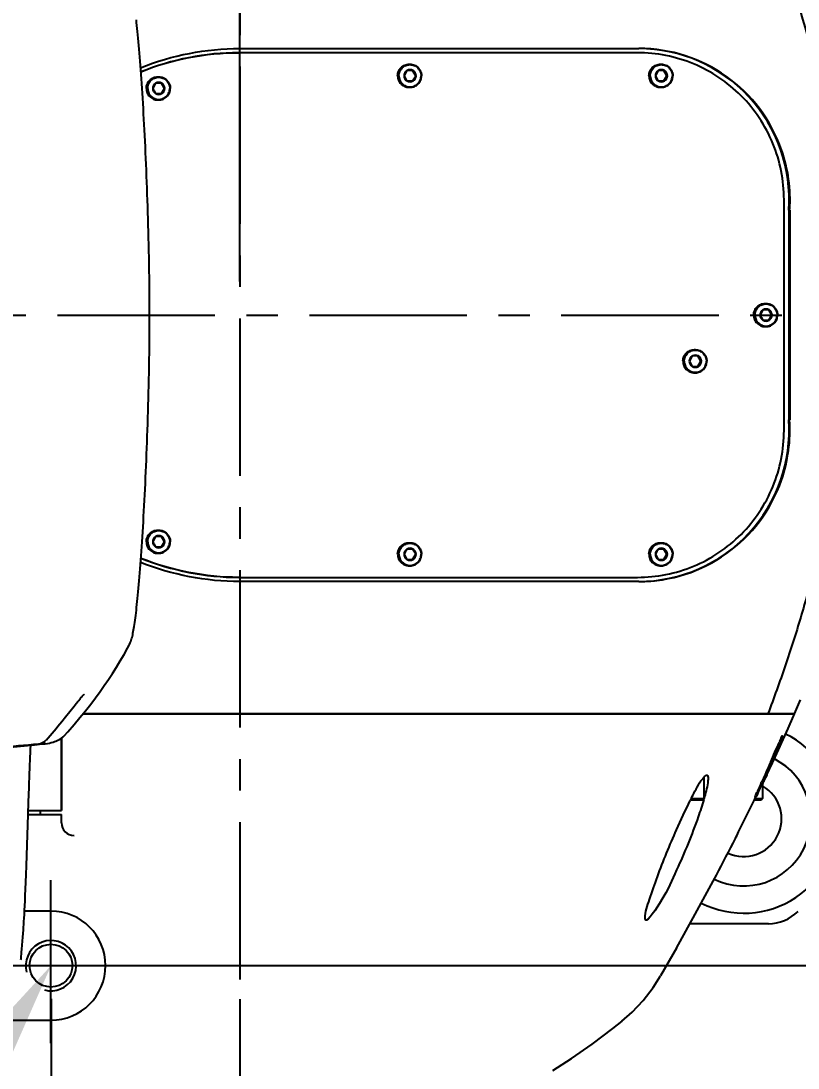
# Model space of a CAD drawing. Header units: millimetres. Extents: x 5828 to 6704, y 123 to 421.
# Drawn here: x 6418.96 to 6428.22, y 170.58 to 183.05 of the extents above; entities that cross this region are included whole.
import ezdxf
from ezdxf import colors
from ezdxf.entities.mleader import LeaderData, LeaderLine
from ezdxf.math import Vec2, Vec3

# ---------------------------------------------------------------- set-up
doc = ezdxf.new("R2010")
doc.units = ezdxf.units.MM
doc.linetypes.add('BANKLINE1', pattern=[5.5, 4, -1.5])
doc.linetypes.add('CENTER', pattern=[0.6, 0.375, -0.075, 0.075, -0.075])
for name, color, linetype in [('00_COMPONENTS', 7, 'BANKLINE1'), ('DIM', 7, 'Continuous'), ('外形图', 7, 'Continuous')]:
    doc.layers.add(name, color=color, linetype=linetype)
doc.styles.add('微软雅黑', font='msyh.ttc', dxfattribs={"height": 2.1})
doc.dimstyles.new('尺寸标注_1_20比例', dxfattribs={"dimtxt": 2.1, "dimasz": 1.7, "dimexe": 0.5, "dimexo": 0.4, "dimgap": 0.5, "dimtad": 1, "dimdec": 1, "dimlfac": 20, "dimdsep": 46, "dimtxsty": '微软雅黑', "dimcen": 0.09, "dimadec": 0, "dimazin": 0, "dimtp": 0.01, "dimtm": 0.01, "dimtfac": 1, "dimtdec": 1, "dimtofl": 0, "dimtmove": 0, "dimatfit": 3, "dimfxl": 1, "dimtolj": 1, "dimarcsym": 0})

# ---------------------------------------------------------------- blocks, each defined once
blk = doc.blocks.new('*D1553')
at = {"layer": 'Defpoints', "color": 0}
for p in [(6415.071, 192.407), (6415.071, 181.295), (6421.571, 179.545)]:
    blk.add_point(p, dxfattribs=at)
at = {"layer": 'DIM', "color": 0, "linetype": 'ByBlock', "lineweight": -2, "ltscale": 20}
for p, q in [((6415.071, 181.695), (6415.071, 192.907)), ((6421.571, 179.945), (6421.571, 192.907)), ((6419.871, 192.407), (6416.771, 192.407))]:
    blk.add_line(p, q, dxfattribs=at)
at = {"layer": 'DIM', "color": 0}
for points in [[(6416.771, 192.69), (6416.771, 192.124), (6415.071, 192.407)], [(6419.871, 192.124), (6419.871, 192.69), (6421.571, 192.407)]]:
    blk.add_solid(points, dxfattribs=at)
at = {"layer": 'DIM', "color": 0, "insert": (6418.321, 193.998), "char_height": 2.1, "attachment_point": 5, "style": '微软雅黑'}
blk.add_mtext('\\A1;130', dxfattribs=at)
blk = doc.blocks.new('*D1554')
at = {"layer": 'Defpoints', "color": 0}
for p in [(6419.321, 187.295), (6419.321, 171.795), (6439.078, 171.795)]:
    blk.add_point(p, dxfattribs=at)
at = {"layer": 'DIM', "color": 0, "linetype": 'ByBlock', "lineweight": -2, "ltscale": 20}
for p, q in [((6419.721, 187.295), (6439.578, 187.295)), ((6439.078, 185.595), (6439.078, 173.495)), ((6419.721, 171.795), (6439.578, 171.795))]:
    blk.add_line(p, q, dxfattribs=at)
at = {"layer": 'DIM', "color": 0}
for points in [[(6439.361, 185.595), (6438.794, 185.595), (6439.078, 187.295)], [(6438.794, 173.495), (6439.361, 173.495), (6439.078, 171.795)]]:
    blk.add_solid(points, dxfattribs=at)
at = {"layer": 'DIM', "color": 0, "insert": (6437.487, 179.545), "char_height": 2.1, "attachment_point": 5, "rotation": 90, "style": '微软雅黑'}
blk.add_mtext('\\A1;310', dxfattribs=at)
blk = doc.blocks.new('*D1555')
at = {"layer": 'Defpoints', "color": 0}
for p in [(6419.323, 171.798), (6421.571, 171.795), (6421.571, 163.756)]:
    blk.add_point(p, dxfattribs=at)
at = {"layer": 'DIM', "color": 0, "linetype": 'ByBlock', "lineweight": -2, "ltscale": 20}
for p, q in [((6419.323, 171.398), (6419.323, 163.256)), ((6421.571, 171.395), (6421.571, 163.256)), ((6417.623, 163.756), (6415.923, 163.756)), ((6423.271, 163.756), (6429.005, 163.756))]:
    blk.add_line(p, q, dxfattribs=at)
at = {"layer": 'DIM', "color": 0}
for points in [[(6417.623, 163.473), (6417.623, 164.039), (6419.323, 163.756)], [(6423.271, 164.039), (6423.271, 163.473), (6421.571, 163.756)]]:
    blk.add_solid(points, dxfattribs=at)
at = {"layer": 'DIM', "color": 0, "insert": (6426.988, 165.324), "char_height": 2.1, "attachment_point": 5, "style": '微软雅黑'}
blk.add_mtext('\\A1;45', dxfattribs=at)

msp = doc.modelspace()

# ---------------------------------------------------------------- linework, layer by layer
at = {"layer": '00_COMPONENTS', "ltscale": 20}
for p, q in [((6419.3208, 170.8711), (6419.3208, 172.8116)), ((6418.4001, 171.7951), (6420.4714, 171.7951))]:
    msp.add_line(p, q, dxfattribs=at)
at = {"layer": '外形图', "linetype": 'CENTER', "ltscale": 5}
for p, q in [((6421.5708, 191.5055), (6421.5708, 166.5856)), ((6380.3981, 179.5451), (6435.2152, 179.5451))]:
    msp.add_line(p, q, dxfattribs=at)
at = {"layer": '外形图', "linetype": 'Continuous'}
for p, q in [((6426.3045, 182.6701), (6421.5661, 182.6701)), ((6421.5708, 182.7201), (6426.3206, 182.7201)), ((6423.5861, 182.5326), (6423.5962, 182.5326)), ((6426.5788, 182.5326), (6426.5889, 182.5326)), ((6420.5934, 182.3826), (6420.6036, 182.3826)), ((6423.6324, 182.4572), (6423.5608, 182.4572)), ((6423.6636, 182.3951), (6423.6278, 182.4572)), ((6423.6278, 182.3329), (6423.6636, 182.3951)), ((6423.6682, 182.3951), (6423.6636, 182.3951)), ((6426.6251, 182.4572), (6426.5535, 182.4572)), ((6426.6563, 182.3951), (6426.6205, 182.4572)), ((6426.6205, 182.3329), (6426.6563, 182.3951)), ((6426.6609, 182.3951), (6426.6563, 182.3951)), ((6420.6397, 182.3072), (6420.5681, 182.3072)), ((6420.6709, 182.2451), (6420.6352, 182.3072)), ((6420.6352, 182.1829), (6420.6709, 182.2451)), ((6420.6755, 182.2451), (6420.6709, 182.2451)), ((6423.5608, 182.3329), (6423.6324, 182.3329)), ((6423.5861, 182.2576), (6423.5962, 182.2576)), ((6426.5535, 182.3329), (6426.6251, 182.3329)), ((6426.5788, 182.2576), (6426.5889, 182.2576)), ((6420.5681, 182.1829), (6420.6397, 182.1829)), ((6420.5934, 182.1076), (6420.6036, 182.1076)), ((6428.0502, 178.1701), (6428.0502, 180.9201)), ((6428.1201, 180.9199), (6428.1064, 180.7949)), ((6427.8258, 179.6826), (6427.8359, 179.6826)), ((6427.872, 179.6072), (6427.8005, 179.6072)), ((6427.9033, 179.5451), (6427.8675, 179.6072)), ((6427.8675, 179.4829), (6427.9033, 179.5451)), ((6427.9078, 179.5451), (6427.9033, 179.5451)), ((6427.8005, 179.4829), (6427.872, 179.4829)), ((6427.8258, 179.4076), (6427.8359, 179.4076)), ((6426.9837, 179.1326), (6426.9938, 179.1326)), ((6427.0299, 179.0572), (6426.9583, 179.0572)), ((6427.0612, 178.9951), (6427.0254, 179.0572)), ((6427.0254, 178.9329), (6427.0612, 178.9951)), ((6427.0657, 178.9951), (6427.0612, 178.9951)), ((6426.9583, 178.9329), (6427.0299, 178.9329)), ((6426.9837, 178.8576), (6426.9938, 178.8576)), ((6428.1201, 178.1703), (6428.1108, 178.2952)), ((6420.6397, 176.9072), (6420.5681, 176.9072)), ((6420.5934, 176.9826), (6420.6036, 176.9826)), ((6420.6709, 176.8451), (6420.6352, 176.9072)), ((6420.5681, 176.7829), (6420.6397, 176.7829)), ((6420.6352, 176.7829), (6420.6709, 176.8451)), ((6420.6755, 176.8451), (6420.6709, 176.8451)), ((6423.6324, 176.7572), (6423.5608, 176.7572)), ((6423.5861, 176.8326), (6423.5962, 176.8326)), ((6423.6636, 176.6951), (6423.6278, 176.7572)), ((6426.6251, 176.7572), (6426.5535, 176.7572)), ((6426.5788, 176.8326), (6426.5889, 176.8326)), ((6426.6563, 176.6951), (6426.6205, 176.7572)), ((6420.5934, 176.7076), (6420.6036, 176.7076)), ((6423.5608, 176.6329), (6423.6324, 176.6329)), ((6423.6278, 176.6329), (6423.6636, 176.6951)), ((6423.6682, 176.6951), (6423.6636, 176.6951)), ((6426.5535, 176.6329), (6426.6251, 176.6329)), ((6426.6205, 176.6329), (6426.6563, 176.6951)), ((6426.6609, 176.6951), (6426.6563, 176.6951)), ((6423.5861, 176.5576), (6423.5962, 176.5576)), ((6426.5788, 176.5576), (6426.5889, 176.5576)), ((6421.5661, 176.4201), (6426.3045, 176.4201)), ((6426.3206, 176.3701), (6421.5708, 176.3701)), ((6420.2522, 175.613), (6420.2523, 175.6131)), ((6419.4949, 174.7598), (6419.5948, 174.8847)), ((6419.5948, 174.8847), (6419.6217, 174.9182)), ((6419.6217, 174.9182), (6419.6402, 174.9411)), ((6419.6402, 174.9411), (6419.6518, 174.9553)), ((6419.6518, 174.9553), (6419.6626, 174.9684)), ((6419.4503, 174.7044), (6419.4949, 174.7598)), ((6427.3211, 174.7951), (6419.7027, 174.7951)), ((6419.7027, 174.7951), (6428.1751, 174.7951)), ((6428.1749, 174.7951), (6427.3211, 174.7951)), ((6419.447, 174.4361), (6419.447, 174.5074)), ((6419.447, 174.2555), (6419.4472, 174.5064)), ((6419.4472, 174.4584), (6419.4472, 174.5064)), ((6418.5994, 174.3767), (6419.1236, 174.4268)), ((6419.0781, 174.3689), (6419.0809, 174.4227)), ((6419.1236, 174.4268), (6419.214, 174.4354)), ((6419.214, 174.4354), (6419.2502, 174.4388)), ((6419.25, 174.4388), (6419.2782, 174.4422)), ((6419.2501, 174.4388), (6419.2502, 174.4388)), ((6419.4472, 174.4361), (6419.4472, 174.4584)), ((6419.4469, 174.1841), (6419.447, 174.2555)), ((6427.8464, 174.0682), (6427.9444, 174.2774)), ((6419.4468, 174.1115), (6419.4469, 174.1841)), ((6427.0958, 174.0397), (6427.0958, 173.7851)), ((6427.7958, 173.9705), (6427.7958, 173.7851)), ((6426.9369, 173.7701), (6427.0808, 173.7701)), ((6426.9445, 173.7851), (6427.0958, 173.7851)), ((6427.0958, 173.7851), (6427.0808, 173.7701)), ((6427.6979, 173.7701), (6427.7808, 173.7701)), ((6427.7052, 173.7851), (6427.7958, 173.7851)), ((6427.7958, 173.7851), (6427.7808, 173.7701)), ((6419.0484, 173.5936), (6419.0533, 173.7418)), ((6419.0501, 173.6451), (6419.4457, 173.6451)), ((6419.1958, 173.5951), (6419.1958, 173.6451)), ((6419.0325, 173.1055), (6419.0484, 173.5936)), ((6419.0484, 173.5951), (6419.4457, 173.5951)), ((6419.4458, 173.4951), (6419.4458, 173.5951)), ((6419.0285, 172.9855), (6419.0325, 173.1055)), ((6419.0213, 172.7881), (6419.0248, 172.8808)), ((6419.0248, 172.8808), (6419.0285, 172.9855)), ((6419.0181, 172.7057), (6419.0213, 172.7881)), ((6419.0122, 172.5667), (6419.015, 172.6324)), ((6419.015, 172.6324), (6419.0181, 172.7057)), ((6419.0067, 172.4544), (6419.0094, 172.5076)), ((6419.0094, 172.5076), (6419.0122, 172.5667)), ((6419.0016, 172.3623), (6419.0041, 172.4061)), ((6419.0041, 172.4061), (6419.0067, 172.4544)), ((6419.3208, 172.4451), (6419.0062, 172.4451)), ((6418.9945, 172.2515), (6418.9968, 172.2855)), ((6418.9968, 172.2855), (6418.9992, 172.3223)), ((6418.9992, 172.3223), (6419.0016, 172.3623)), ((6427.8637, 172.2951), (6426.9305, 172.2951)), ((6418.9813, 172.0853), (6418.9856, 172.1354)), ((6418.9856, 172.1354), (6418.9889, 172.176)), ((6418.9889, 172.176), (6418.9922, 172.2199)), ((6418.9922, 172.2199), (6418.9945, 172.2515)), ((6418.973, 171.9922), (6418.9813, 172.0853)), ((6426.7679, 172.0035), (6426.5809, 171.6756)), ((6418.963, 171.8637), (6418.9639, 171.8778)), ((6418.9639, 171.8778), (6418.9649, 171.8931)), ((6418.9649, 171.8931), (6418.966, 171.9087)), ((6418.966, 171.9087), (6418.9679, 171.9326)), ((6418.9679, 171.9326), (6418.9699, 171.9575)), ((6418.9699, 171.9575), (6418.973, 171.9922)), ((6418.6351, 171.1451), (6419.3208, 171.1451)), ((6426.1232, 171.1352), (6426.1202, 171.1328))]:
    msp.add_line(p, q, dxfattribs=at)
for points in [[(6420.4954, 179.58), (6420.4952, 179.6636), (6420.4949, 179.7466), (6420.4943, 179.8288), (6420.4935, 179.9104), (6420.4926, 179.9913), (6420.4915, 180.0716), (6420.4902, 180.1511), (6420.4888, 180.23), (6420.4873, 180.3083), (6420.4856, 180.3859), (6420.4838, 180.4629), (6420.4818, 180.5392), (6420.4797, 180.615), (6420.4776, 180.6901), (6420.4753, 180.7646), (6420.4729, 180.8385), (6420.4704, 180.9119), (6420.4679, 180.9848), (6420.4652, 181.057), (6420.4625, 181.1288), (6420.4597, 181.2001), (6420.4568, 181.2708), (6420.4538, 181.3411), (6420.4508, 181.4107), (6420.4477, 181.4798), (6420.4446, 181.5483), (6420.4413, 181.6162), (6420.4381, 181.6832), (6420.4347, 181.7495), (6420.4313, 181.8149), (6420.4279, 181.8794), (6420.4243, 181.9428), (6420.4207, 182.0052), (6420.4171, 182.0666), (6420.4134, 182.1268), (6420.4097, 182.186), (6420.4059, 182.2441), (6420.4021, 182.3011), (6420.3983, 182.3568), (6420.3945, 182.4114), (6420.3906, 182.4646), (6420.3868, 182.5166), (6420.3829, 182.5673), (6420.379, 182.6165), (6420.3752, 182.6644), (6420.3713, 182.7108), (6420.3675, 182.7558), (6420.3637, 182.7993), (6420.3599, 182.8413), (6420.3561, 182.8818), (6420.3523, 182.9208), (6420.3485, 182.9583), (6420.3448, 182.9943), (6420.341, 183.0288), (6420.3373, 183.0618)], [(6420.2522, 175.6129), (6420.2565, 175.6214), (6420.2644, 175.6392), (6420.2708, 175.6558), (6420.2764, 175.672), (6420.2812, 175.6881), (6420.2855, 175.7038), (6420.2895, 175.7201), (6420.2934, 175.7371), (6420.2972, 175.7548), (6420.3008, 175.7735), (6420.3045, 175.7933), (6420.3081, 175.8142), (6420.3117, 175.8363), (6420.3154, 175.8597), (6420.319, 175.8843), (6420.3226, 175.9103), (6420.3263, 175.9376), (6420.3299, 175.9662), (6420.3336, 175.9963), (6420.3373, 176.0279), (6420.341, 176.0609), (6420.3447, 176.0953), (6420.3484, 176.1313), (6420.3522, 176.1687), (6420.356, 176.2077), (6420.3598, 176.2481), (6420.3636, 176.2901), (6420.3674, 176.3335), (6420.3713, 176.3784), (6420.3751, 176.4248), (6420.379, 176.4726), (6420.3828, 176.5218), (6420.3867, 176.5724), (6420.3905, 176.6243), (6420.3944, 176.6775), (6420.3982, 176.732), (6420.402, 176.7877), (6420.4058, 176.8446), (6420.4096, 176.9026), (6420.4133, 176.9617), (6420.417, 177.022), (6420.4206, 177.0832), (6420.4242, 177.1456), (6420.4278, 177.209), (6420.4312, 177.2733), (6420.4346, 177.3387), (6420.438, 177.4049), (6420.4412, 177.4719), (6420.4445, 177.5397), (6420.4476, 177.6081), (6420.4507, 177.6772), (6420.4537, 177.7468), (6420.4567, 177.8169), (6420.4596, 177.8876), (6420.4624, 177.9588), (6420.4651, 178.0306), (6420.4678, 178.1028), (6420.4703, 178.1755), (6420.4728, 178.2489), (6420.4752, 178.3227), (6420.4775, 178.3972), (6420.4797, 178.4722), (6420.4817, 178.5479), (6420.4837, 178.6242), (6420.4855, 178.7011), (6420.4872, 178.7786), (6420.4888, 178.8568), (6420.4902, 178.9357), (6420.4914, 179.0151), (6420.4925, 179.0953), (6420.4935, 179.1761), (6420.4943, 179.2576), (6420.4948, 179.3398), (6420.4952, 179.4227), (6420.4954, 179.5063), (6420.4954, 179.58)], [(6419.4761, 174.5321), (6419.5209, 174.5816), (6419.5959, 174.667), (6419.6662, 174.7502), (6419.7318, 174.8309), (6419.7933, 174.9092), (6419.8511, 174.9856), (6419.905, 175.0591), (6419.9557, 175.1304), (6420.0051, 175.2024), (6420.0536, 175.2756), (6420.1007, 175.3494), (6420.1464, 175.4242), (6420.1907, 175.5001), (6420.2332, 175.5771), (6420.2523, 175.6131)], [(6419.6626, 174.9684), (6419.6727, 174.9804), (6419.6774, 174.986), (6419.6819, 174.9912), (6419.6862, 174.9962), (6419.6903, 175.0009), (6419.6942, 175.0052), (6419.6978, 175.0093), (6419.7012, 175.013), (6419.7043, 175.0163), (6419.7072, 175.0193), (6419.7098, 175.022), (6419.7121, 175.0242), (6419.7142, 175.0262), (6419.7158, 175.0277)], [(6428.1749, 174.7951), (6428.2461, 174.9629)], [(6427.9444, 174.2774), (6428.0986, 174.6196), (6428.1634, 174.7683)], [(6419.4211, 174.4892), (6419.4422, 174.5023), (6419.4643, 174.5202), (6419.476, 174.5322)], [(6419.2782, 174.4422), (6419.3023, 174.4463), (6419.3247, 174.4515), (6419.3454, 174.4575), (6419.3635, 174.4638), (6419.377, 174.4691)], [(6419.377, 174.4691), (6419.3882, 174.4738), (6419.4023, 174.4799), (6419.4211, 174.4892)], [(6419.0533, 173.742), (6419.0595, 173.9196), (6419.0616, 173.9777), (6419.0637, 174.0339), (6419.0658, 174.0879), (6419.0678, 174.1398), (6419.0699, 174.1897), (6419.072, 174.2375), (6419.074, 174.2833), (6419.0761, 174.3271), (6419.0781, 174.3689)], [(6419.4457, 173.6451), (6419.4458, 173.687), (6419.4466, 174.0003)], [(6419.4466, 174.0003), (6419.4467, 174.0377), (6419.4468, 174.1115)], [(6426.7679, 172.0035), (6426.9932, 172.4074), (6427.2071, 172.8017), (6427.2447, 172.8723)], [(6426.1203, 171.1328), (6426.2435, 171.241), (6426.3747, 171.3806), (6426.4922, 171.5345), (6426.5809, 171.6755)], [(6425.2972, 170.5451), (6425.5179, 170.689), (6425.7649, 170.8613), (6426.013, 171.0477), (6426.1232, 171.1352)]]:
    msp.add_lwpolyline(points, dxfattribs=at)
msp.add_circle((6419.3208, 171.7951), 0.255, dxfattribs=at)
for centre, radius, start, end in [((6421.5661, 179.5703), 3.0998, 90, 90.16109), ((6426.3201, 180.9203), 1.7998, 19.1584, 89.98384), ((6426.3126, 180.9218), 1.7983, 355.96036, 89.74389), ((6425.2261, 181.4567), 1.9427, 149.00299, 151.11796), ((6423.5968, 182.3951), 0.0718, 120.09544, 180.0255), ((6425.2261, 183.3334), 1.9427, 208.88204, 210.99701), ((6423.5968, 182.395), 0.0718, 179.97449, 239.90903), ((6423.5966, 182.3954), 0.0714, 59.93006, 120.06994), ((6425.3334, 183.3955), 1.9427, 208.88204, 210.99701), ((6423.5964, 182.3951), 0.0718, 359.9745, 59.90456), ((6425.3334, 181.3946), 1.9427, 149.00299, 151.11796), ((6423.5964, 182.395), 0.0718, 300.09544, 0.0255), ((6426.5895, 182.3951), 0.0718, 120.09544, 180.0255), ((6428.2187, 181.4567), 1.9427, 149.00299, 151.11796), ((6426.5895, 182.395), 0.0718, 179.97449, 239.90903), ((6428.2187, 183.3334), 1.9427, 208.88204, 210.99701), ((6426.5893, 182.3954), 0.0714, 59.93006, 120.06994), ((6426.5891, 182.3951), 0.0718, 359.9745, 59.90456), ((6428.3261, 183.3955), 1.9427, 208.88204, 210.99701), ((6426.5891, 182.395), 0.0718, 300.09544, 0.0255), ((6428.3261, 181.3946), 1.9427, 149.00299, 151.11796), ((6422.2334, 181.3067), 1.9427, 149.00299, 151.11796), ((6420.6041, 182.2451), 0.0718, 120.09544, 180.0255), ((6420.6041, 182.245), 0.0718, 179.97449, 239.90903), ((6422.2334, 183.1834), 1.9427, 208.88204, 210.99701), ((6420.6039, 182.2454), 0.0714, 59.93006, 120.06994), ((6420.6037, 182.2451), 0.0718, 359.9745, 59.90456), ((6422.3407, 183.2455), 1.9427, 208.88204, 210.99701), ((6422.3407, 181.2446), 1.9427, 149.00299, 151.11796), ((6420.6037, 182.245), 0.0718, 300.09544, 0.0255), ((6423.5966, 182.3948), 0.0714, 239.93454, 300.06994), ((6426.5893, 182.3948), 0.0714, 239.93454, 300.06994), ((6420.6039, 182.2448), 0.0714, 239.93454, 300.06994), ((6427.8362, 179.5454), 0.0714, 59.93006, 120.06994), ((6429.4657, 178.6068), 1.9427, 149.00299, 151.11796), ((6427.8364, 179.5451), 0.0718, 120.09544, 180.0255), ((6427.8364, 179.545), 0.0718, 179.97449, 239.90903), ((6429.4657, 180.4834), 1.9427, 208.88204, 210.99701), ((6427.836, 179.5451), 0.0718, 359.9745, 59.90456), ((6429.5731, 180.5455), 1.9427, 208.88204, 210.99701), ((6429.5731, 178.5446), 1.9427, 149.00299, 151.11796), ((6427.836, 179.545), 0.0718, 300.09544, 0.0255), ((6427.8362, 179.5448), 0.0714, 239.93454, 300.06994), ((6426.9943, 178.9951), 0.0718, 120.09544, 180.0255), ((6428.6236, 178.0568), 1.9427, 149.00299, 151.11796), ((6426.9943, 178.995), 0.0718, 179.97449, 239.90903), ((6428.6236, 179.9334), 1.9427, 208.88204, 210.99701), ((6426.9941, 178.9954), 0.0714, 59.93006, 120.06994), ((6426.9939, 178.9951), 0.0718, 359.9745, 59.90456), ((6428.731, 179.9955), 1.9427, 208.88204, 210.99701), ((6426.9939, 178.995), 0.0718, 300.09544, 0.0255), ((6428.731, 177.9946), 1.9427, 149.00299, 151.11796), ((6426.9941, 178.9948), 0.0714, 239.93454, 300.06994), ((6426.3126, 178.1684), 1.7983, 270.25591, 4.03477), ((6426.3201, 178.1699), 1.7998, 270.01602, 340.84122), ((6422.2334, 175.9068), 1.9427, 149.00299, 151.11796), ((6420.6041, 176.8451), 0.0718, 120.09544, 180.0255), ((6420.6039, 176.8454), 0.0714, 59.93006, 120.06994), ((6422.3407, 177.8455), 1.9427, 208.88204, 210.99701), ((6420.6037, 176.8451), 0.0718, 359.9745, 59.90456), ((6422.2334, 177.7834), 1.9427, 208.88204, 210.99701), ((6420.6041, 176.8451), 0.0718, 179.97449, 239.90903), ((6420.6039, 176.8448), 0.0714, 239.93454, 300.06994), ((6422.3407, 175.8446), 1.9427, 149.00299, 151.11796), ((6420.6037, 176.8451), 0.0718, 300.09544, 0.0255), ((6425.2261, 175.7568), 1.9427, 149.00299, 151.11796), ((6423.5968, 176.6951), 0.0718, 120.09544, 180.0255), ((6423.5966, 176.6954), 0.0714, 59.93006, 120.06994), ((6425.3334, 177.6955), 1.9427, 208.88204, 210.99701), ((6423.5964, 176.6951), 0.0718, 359.9745, 59.90456), ((6426.5895, 176.6951), 0.0718, 120.09544, 180.0255), ((6428.2187, 175.7568), 1.9427, 149.00299, 151.11796), ((6426.5893, 176.6954), 0.0714, 59.93006, 120.06994), ((6426.5891, 176.6951), 0.0718, 359.9745, 59.90456), ((6428.3261, 177.6955), 1.9427, 208.88204, 210.99701), ((6425.2261, 177.6334), 1.9427, 208.88204, 210.99701), ((6423.5968, 176.6951), 0.0718, 179.97449, 239.90903), ((6423.5966, 176.6948), 0.0714, 239.93454, 300.06994), ((6425.3334, 175.6946), 1.9427, 149.00299, 151.11796), ((6423.5964, 176.6951), 0.0718, 300.09544, 0.0255), ((6426.5895, 176.6951), 0.0718, 179.97449, 239.90903), ((6428.2187, 177.6334), 1.9427, 208.88204, 210.99701), ((6426.5893, 176.6948), 0.0714, 239.93454, 300.06994), ((6426.5891, 176.6951), 0.0718, 300.09544, 0.0255), ((6428.3261, 175.6946), 1.9427, 149.00299, 151.11796), ((6421.5661, 179.5199), 3.0998, 269.83891, 270), ((6423.2004, 176.9082), 5.4047, 336.40737, 336.67612), ((6423.166, 176.923), 5.4421, 336.67617, 336.98245), ((6415.0563, 178.2519), 5.6473, 318.12584, 321.08279), ((6419.4215, 174.5821), 0.074, 317.51541, 319.35006), ((6427.5708, 173.5451), 1.125, 243.29269, 63.76424), ((6419.216, 174.5744), 0.1377, 275.46052, 289.32431), ((6431.3317, 172.9212), 3.672, 155.06518, 155.40401), ((6427.5708, 173.5451), 0.8, 243.99512, 62.91206), ((6514.7805, 135.7016), 95.0454, 156.089903, 156.250697), ((6422.062, 176.7462), 6.3743, 334.09674, 334.51687), ((6427.5708, 173.5451), 0.45, 245.24086, 59.97789), ((6431.2934, 171.5847), 4.874, 153.33121, 153.45189), ((6424.2439, 174.5978), 2.9671, 343.85475, 344.09472), ((6386.0079, 194.0977), 46.3818, 333.4817, 334.00662), ((6419.5958, 173.4951), 0.15, 180, 270), ((6398.1686, 188.0514), 32.8009, 333.29519, 333.44783), ((6419.3208, 171.7951), 0.65, 270, 90), ((6427.8637, 172.7951), 0.5, 270, 315), ((6419.3208, 171.7951), 0.3, 255, 195)]:
    msp.add_arc(centre, radius, start, end, dxfattribs=at)
for points in [[(6426.1633, 187.9034), (6426.5195, 187.2437), (6427.1689, 185.9727), (6427.9244, 184.2029), (6428.4492, 182.5426), (6428.7447, 180.9823), (6428.803, 180.0126), (6428.803, 179.5451)], [(6420.3882, 182.4915), (6420.7608, 182.6411), (6421.1693, 182.7201), (6421.5708, 182.7201)], [(6420.3921, 182.4435), (6420.759, 182.5918), (6421.1617, 182.6701), (6421.5573, 182.6701)], [(6421.5574, 182.6701), (6421.1615, 182.669), (6420.7589, 182.5894), (6420.3923, 182.4401)], [(6428.1183, 180.801), (6428.1349, 181.0393), (6428.0987, 181.2853), (6428.0202, 181.5109)], [(6428.1105, 179.5451), (6428.1105, 179.9617), (6428.1106, 180.3783), (6428.1108, 180.7949)], [(6428.1207, 180.7951), (6428.1207, 180.3785), (6428.12, 179.9618), (6428.12, 179.5451)], [(6428.803, 179.5451), (6428.803, 179.3419), (6428.792, 178.9359), (6428.743, 178.327), (6428.6626, 177.7218), (6428.5526, 177.122), (6428.4152, 176.5298), (6428.2527, 175.9447), (6428.0674, 175.3665), (6427.93, 174.985), (6427.8582, 174.7951)], [(6428.1108, 178.2951), (6428.1106, 178.7117), (6428.1105, 179.1284), (6428.1105, 179.5451)], [(6428.12, 179.5451), (6428.12, 179.1284), (6428.1207, 178.7117), (6428.1207, 178.2949)], [(6428.0202, 177.5792), (6428.0992, 177.8063), (6428.1325, 178.0542), (6428.1157, 178.2941)], [(6421.5573, 176.4201), (6421.1617, 176.4201), (6420.759, 176.4984), (6420.3921, 176.6466)], [(6420.3923, 176.6501), (6420.7589, 176.5007), (6421.1615, 176.4212), (6421.5574, 176.4201)], [(6421.5708, 176.3701), (6421.1693, 176.3701), (6420.7608, 176.449), (6420.3882, 176.5986)], [(6428.0019, 174.4693), (6428.0114, 174.4896), (6428.0333, 174.5512), (6428.0333, 174.5288)], [(6418.6982, 174.3935), (6418.8563, 174.4082), (6419.0144, 174.4229), (6419.1725, 174.4376)], [(6419.1725, 174.4376), (6419.2055, 174.4407), (6419.2392, 174.4577), (6419.2613, 174.4824)], [(6419.4451, 174.4623), (6419.445, 174.1899), (6419.445, 173.9175), (6419.4448, 173.6451)], [(6428.0028, 174.4448), (6427.9405, 174.2897), (6427.8715, 174.1374), (6427.8002, 173.9862)], [(6427.8917, 174.2238), (6427.9251, 174.2992), (6427.9585, 174.3746), (6427.9928, 174.4496)], [(6427.6979, 173.7701), (6427.7166, 173.8083), (6427.7353, 173.8466), (6427.7539, 173.8849)], [(6426.7708, 173.4136), (6426.8225, 173.5312), (6426.8759, 173.6481), (6426.9334, 173.7631)], [(6427.2447, 172.8723), (6427.3219, 173.0175), (6427.3969, 173.164), (6427.4708, 173.3109)]]:
    msp.add_open_spline(points, degree=3, dxfattribs=at)
for points, knots in [([(6428.0502, 180.9201), (6428.0502, 181.1477), (6427.9595, 181.6076), (6427.5711, 182.1893), (6426.9908, 182.5789), (6426.5316, 182.6701), (6426.3045, 182.6701)], [0, 0, 0, 0, 0.2502805, 0.5003983, 0.7502828, 1, 1, 1, 1]), ([(6423.449, 182.3951), (6423.449, 182.413), (6423.4561, 182.4491), (6423.4866, 182.4948), (6423.5322, 182.5254), (6423.5683, 182.5326), (6423.5861, 182.5326)], [0, 0, 0, 0, 0.2502805, 0.5003982, 0.7502817, 1, 1, 1, 1]), ([(6423.4591, 182.3951), (6423.4591, 182.413), (6423.4662, 182.4491), (6423.4967, 182.4948), (6423.5423, 182.5254), (6423.5784, 182.5326), (6423.5962, 182.5326)], [0, 0, 0, 0, 0.2502802, 0.5003982, 0.7502817, 1, 1, 1, 1]), ([(6423.4644, 182.3951), (6423.4644, 182.4123), (6423.4713, 182.4471), (6423.5007, 182.4912), (6423.5447, 182.5207), (6423.5966, 182.531), (6423.6485, 182.5207), (6423.6925, 182.4912), (6423.7219, 182.4471), (6423.7288, 182.4123), (6423.7288, 182.3951)], [0, 0, 0, 0, 0.1251401, 0.2501991, 0.3751408, 0.5, 0.6248592, 0.7498009, 0.8748599, 1, 1, 1, 1]), ([(6423.5962, 182.5326), (6423.6141, 182.5326), (6423.6502, 182.5254), (6423.6958, 182.4948), (6423.7263, 182.4491), (6423.7334, 182.413), (6423.7334, 182.3951)], [0, 0, 0, 0, 0.2497183, 0.4996018, 0.7497198, 1, 1, 1, 1]), ([(6426.4417, 182.3951), (6426.4417, 182.413), (6426.4488, 182.4491), (6426.4793, 182.4948), (6426.5249, 182.5254), (6426.561, 182.5326), (6426.5788, 182.5326)], [0, 0, 0, 0, 0.2502805, 0.5003982, 0.7502817, 1, 1, 1, 1]), ([(6426.4518, 182.3951), (6426.4518, 182.413), (6426.4589, 182.4491), (6426.4894, 182.4948), (6426.535, 182.5254), (6426.5711, 182.5326), (6426.5889, 182.5326)], [0, 0, 0, 0, 0.2502802, 0.5003982, 0.7502817, 1, 1, 1, 1]), ([(6426.4571, 182.3951), (6426.4571, 182.4123), (6426.464, 182.4471), (6426.4934, 182.4912), (6426.5374, 182.5207), (6426.5893, 182.531), (6426.6412, 182.5207), (6426.6852, 182.4912), (6426.7146, 182.4471), (6426.7215, 182.4123), (6426.7215, 182.3951)], [0, 0, 0, 0, 0.1251401, 0.2501991, 0.3751408, 0.5, 0.6248592, 0.7498009, 0.8748599, 1, 1, 1, 1]), ([(6426.5889, 182.5326), (6426.6068, 182.5326), (6426.6429, 182.5254), (6426.6885, 182.4948), (6426.719, 182.4491), (6426.7261, 182.413), (6426.7261, 182.3951)], [0, 0, 0, 0, 0.2497183, 0.4996018, 0.7497198, 1, 1, 1, 1]), ([(6420.4563, 182.2451), (6420.4563, 182.263), (6420.4634, 182.2991), (6420.4939, 182.3448), (6420.5395, 182.3754), (6420.5756, 182.3826), (6420.5934, 182.3826)], [0, 0, 0, 0, 0.2502805, 0.5003982, 0.7502817, 1, 1, 1, 1]), ([(6420.4664, 182.2451), (6420.4664, 182.263), (6420.4735, 182.2991), (6420.504, 182.3448), (6420.5496, 182.3754), (6420.5857, 182.3826), (6420.6036, 182.3826)], [0, 0, 0, 0, 0.2502802, 0.5003982, 0.7502817, 1, 1, 1, 1]), ([(6420.4717, 182.2451), (6420.4717, 182.2623), (6420.4786, 182.2971), (6420.508, 182.3412), (6420.552, 182.3707), (6420.6039, 182.381), (6420.6558, 182.3707), (6420.6998, 182.3412), (6420.7292, 182.2971), (6420.7361, 182.2623), (6420.7361, 182.2451)], [0, 0, 0, 0, 0.1251401, 0.2501991, 0.3751408, 0.5, 0.6248592, 0.7498009, 0.8748599, 1, 1, 1, 1]), ([(6420.6036, 182.3826), (6420.6214, 182.3826), (6420.6575, 182.3754), (6420.7031, 182.3448), (6420.7336, 182.2991), (6420.7407, 182.263), (6420.7407, 182.2451)], [0, 0, 0, 0, 0.2497183, 0.4996018, 0.7497198, 1, 1, 1, 1]), ([(6423.449, 182.3951), (6423.449, 182.3772), (6423.4561, 182.3411), (6423.4866, 182.2954), (6423.5322, 182.2647), (6423.5683, 182.2576), (6423.5861, 182.2576)], [0, 0, 0, 0, 0.2502805, 0.5003982, 0.7502817, 1, 1, 1, 1]), ([(6423.4591, 182.3951), (6423.4591, 182.3772), (6423.4662, 182.3411), (6423.4967, 182.2954), (6423.5423, 182.2647), (6423.5784, 182.2576), (6423.5962, 182.2576)], [0, 0, 0, 0, 0.2502802, 0.5003982, 0.7502817, 1, 1, 1, 1]), ([(6423.4644, 182.3951), (6423.4644, 182.3778), (6423.4713, 182.343), (6423.5007, 182.299), (6423.5447, 182.2695), (6423.5966, 182.2591), (6423.6485, 182.2695), (6423.6925, 182.299), (6423.7219, 182.343), (6423.7288, 182.3778), (6423.7288, 182.3951)], [0, 0, 0, 0, 0.1251401, 0.2501991, 0.3751408, 0.5, 0.6248592, 0.7498009, 0.8748599, 1, 1, 1, 1]), ([(6423.5962, 182.2576), (6423.6141, 182.2576), (6423.6502, 182.2647), (6423.6958, 182.2954), (6423.7263, 182.3411), (6423.7334, 182.3772), (6423.7334, 182.3951)], [0, 0, 0, 0, 0.2497183, 0.4996018, 0.7497198, 1, 1, 1, 1]), ([(6426.4417, 182.3951), (6426.4417, 182.3772), (6426.4488, 182.3411), (6426.4793, 182.2954), (6426.5249, 182.2647), (6426.561, 182.2576), (6426.5788, 182.2576)], [0, 0, 0, 0, 0.2502805, 0.5003982, 0.7502817, 1, 1, 1, 1]), ([(6426.4518, 182.3951), (6426.4518, 182.3772), (6426.4589, 182.3411), (6426.4894, 182.2954), (6426.535, 182.2647), (6426.5711, 182.2576), (6426.5889, 182.2576)], [0, 0, 0, 0, 0.2502802, 0.5003982, 0.7502817, 1, 1, 1, 1]), ([(6426.4571, 182.3951), (6426.4571, 182.3778), (6426.464, 182.343), (6426.4934, 182.299), (6426.5374, 182.2695), (6426.5893, 182.2591), (6426.6412, 182.2695), (6426.6852, 182.299), (6426.7146, 182.343), (6426.7215, 182.3778), (6426.7215, 182.3951)], [0, 0, 0, 0, 0.1251401, 0.2501991, 0.3751408, 0.5, 0.6248592, 0.7498009, 0.8748599, 1, 1, 1, 1]), ([(6426.5889, 182.2576), (6426.6068, 182.2576), (6426.6429, 182.2647), (6426.6885, 182.2954), (6426.719, 182.3411), (6426.7261, 182.3772), (6426.7261, 182.3951)], [0, 0, 0, 0, 0.2497183, 0.4996018, 0.7497198, 1, 1, 1, 1]), ([(6420.4563, 182.2451), (6420.4563, 182.2272), (6420.4634, 182.1911), (6420.4939, 182.1454), (6420.5395, 182.1147), (6420.5756, 182.1076), (6420.5934, 182.1076)], [0, 0, 0, 0, 0.2502805, 0.5003982, 0.7502817, 1, 1, 1, 1]), ([(6420.4664, 182.2451), (6420.4664, 182.2272), (6420.4735, 182.1911), (6420.504, 182.1454), (6420.5496, 182.1147), (6420.5857, 182.1076), (6420.6036, 182.1076)], [0, 0, 0, 0, 0.2502802, 0.5003982, 0.7502817, 1, 1, 1, 1]), ([(6420.4717, 182.2451), (6420.4717, 182.2278), (6420.4786, 182.193), (6420.508, 182.149), (6420.552, 182.1195), (6420.6039, 182.1091), (6420.6558, 182.1195), (6420.6998, 182.149), (6420.7292, 182.193), (6420.7361, 182.2278), (6420.7361, 182.2451)], [0, 0, 0, 0, 0.1251401, 0.2501991, 0.3751408, 0.5, 0.6248592, 0.7498009, 0.8748599, 1, 1, 1, 1]), ([(6420.6036, 182.1076), (6420.6214, 182.1076), (6420.6575, 182.1147), (6420.7031, 182.1454), (6420.7336, 182.1911), (6420.7407, 182.2272), (6420.7407, 182.2451)], [0, 0, 0, 0, 0.2497183, 0.4996018, 0.7497198, 1, 1, 1, 1]), ([(6427.6886, 179.5451), (6427.6886, 179.563), (6427.6957, 179.5991), (6427.7263, 179.6448), (6427.7718, 179.6754), (6427.8079, 179.6826), (6427.8258, 179.6826)], [0, 0, 0, 0, 0.2502805, 0.5003982, 0.7502817, 1, 1, 1, 1]), ([(6427.6987, 179.5451), (6427.6987, 179.563), (6427.7059, 179.5991), (6427.7364, 179.6448), (6427.782, 179.6754), (6427.818, 179.6826), (6427.8359, 179.6826)], [0, 0, 0, 0, 0.2502802, 0.5003982, 0.7502817, 1, 1, 1, 1]), ([(6427.7041, 179.5451), (6427.7041, 179.5623), (6427.7109, 179.5971), (6427.7403, 179.6412), (6427.7843, 179.6707), (6427.8362, 179.681), (6427.8882, 179.6707), (6427.9322, 179.6412), (6427.9615, 179.5971), (6427.9684, 179.5623), (6427.9684, 179.5451)], [0, 0, 0, 0, 0.1251401, 0.2501991, 0.3751408, 0.5, 0.6248592, 0.7498009, 0.8748599, 1, 1, 1, 1]), ([(6427.8359, 179.6826), (6427.8537, 179.6826), (6427.8898, 179.6754), (6427.9354, 179.6448), (6427.9659, 179.5991), (6427.9731, 179.563), (6427.9731, 179.5451)], [0, 0, 0, 0, 0.2497183, 0.4996018, 0.7497198, 1, 1, 1, 1]), ([(6427.6886, 179.5451), (6427.6886, 179.5272), (6427.6957, 179.4911), (6427.7263, 179.4454), (6427.7718, 179.4147), (6427.8079, 179.4076), (6427.8258, 179.4076)], [0, 0, 0, 0, 0.2502805, 0.5003982, 0.7502817, 1, 1, 1, 1]), ([(6427.6987, 179.5451), (6427.6987, 179.5272), (6427.7059, 179.4911), (6427.7364, 179.4454), (6427.782, 179.4147), (6427.818, 179.4076), (6427.8359, 179.4076)], [0, 0, 0, 0, 0.2502802, 0.5003982, 0.7502817, 1, 1, 1, 1]), ([(6427.7041, 179.5451), (6427.7041, 179.5278), (6427.7109, 179.493), (6427.7403, 179.449), (6427.7843, 179.4195), (6427.8362, 179.4091), (6427.8882, 179.4195), (6427.9322, 179.449), (6427.9615, 179.493), (6427.9684, 179.5278), (6427.9684, 179.5451)], [0, 0, 0, 0, 0.1251401, 0.2501991, 0.3751408, 0.5, 0.6248592, 0.7498009, 0.8748599, 1, 1, 1, 1]), ([(6427.8359, 179.4076), (6427.8537, 179.4076), (6427.8898, 179.4147), (6427.9354, 179.4454), (6427.9659, 179.4911), (6427.9731, 179.5272), (6427.9731, 179.5451)], [0, 0, 0, 0, 0.2497183, 0.4996018, 0.7497198, 1, 1, 1, 1]), ([(6426.8465, 178.9951), (6426.8465, 179.013), (6426.8536, 179.0491), (6426.8841, 179.0948), (6426.9297, 179.1254), (6426.9658, 179.1326), (6426.9837, 179.1326)], [0, 0, 0, 0, 0.2502805, 0.5003982, 0.7502817, 1, 1, 1, 1]), ([(6426.8566, 178.9951), (6426.8566, 179.013), (6426.8637, 179.0491), (6426.8943, 179.0948), (6426.9399, 179.1254), (6426.9759, 179.1326), (6426.9938, 179.1326)], [0, 0, 0, 0, 0.2502802, 0.5003982, 0.7502817, 1, 1, 1, 1]), ([(6426.862, 178.9951), (6426.862, 179.0123), (6426.8688, 179.0471), (6426.8982, 179.0912), (6426.9422, 179.1207), (6426.9941, 179.131), (6427.046, 179.1207), (6427.09, 179.0912), (6427.1194, 179.0471), (6427.1263, 179.0123), (6427.1263, 178.9951)], [0, 0, 0, 0, 0.1251401, 0.2501991, 0.3751408, 0.5, 0.6248592, 0.7498009, 0.8748599, 1, 1, 1, 1]), ([(6426.9938, 179.1326), (6427.0116, 179.1326), (6427.0477, 179.1254), (6427.0933, 179.0948), (6427.1238, 179.0491), (6427.1309, 179.013), (6427.1309, 178.9951)], [0, 0, 0, 0, 0.2497183, 0.4996018, 0.7497198, 1, 1, 1, 1]), ([(6426.8465, 178.9951), (6426.8465, 178.9772), (6426.8536, 178.9411), (6426.8841, 178.8954), (6426.9297, 178.8647), (6426.9658, 178.8576), (6426.9837, 178.8576)], [0, 0, 0, 0, 0.2502805, 0.5003982, 0.7502817, 1, 1, 1, 1]), ([(6426.8566, 178.9951), (6426.8566, 178.9772), (6426.8637, 178.9411), (6426.8943, 178.8954), (6426.9399, 178.8647), (6426.9759, 178.8576), (6426.9938, 178.8576)], [0, 0, 0, 0, 0.2502802, 0.5003982, 0.7502817, 1, 1, 1, 1]), ([(6426.862, 178.9951), (6426.862, 178.9779), (6426.8688, 178.943), (6426.8982, 178.899), (6426.9422, 178.8695), (6426.9941, 178.8591), (6427.046, 178.8695), (6427.09, 178.899), (6427.1194, 178.943), (6427.1263, 178.9779), (6427.1263, 178.9951)], [0, 0, 0, 0, 0.1251401, 0.2501991, 0.3751408, 0.5, 0.6248592, 0.7498009, 0.8748599, 1, 1, 1, 1]), ([(6426.9938, 178.8576), (6427.0116, 178.8576), (6427.0477, 178.8647), (6427.0933, 178.8954), (6427.1238, 178.9411), (6427.1309, 178.9772), (6427.1309, 178.9951)], [0, 0, 0, 0, 0.2497183, 0.4996018, 0.7497198, 1, 1, 1, 1]), ([(6426.3045, 176.4201), (6426.5316, 176.4201), (6426.9908, 176.5112), (6427.5711, 176.9008), (6427.9595, 177.4825), (6428.0502, 177.9425), (6428.0502, 178.1701)], [0, 0, 0, 0, 0.2497172, 0.4996017, 0.7497195, 1, 1, 1, 1]), ([(6420.4563, 176.8451), (6420.4563, 176.863), (6420.4634, 176.8991), (6420.4939, 176.9448), (6420.5395, 176.9754), (6420.5756, 176.9826), (6420.5934, 176.9826)], [0, 0, 0, 0, 0.2502805, 0.5003982, 0.7502817, 1, 1, 1, 1]), ([(6420.4664, 176.8451), (6420.4664, 176.863), (6420.4735, 176.8991), (6420.504, 176.9448), (6420.5496, 176.9754), (6420.5857, 176.9826), (6420.6036, 176.9826)], [0, 0, 0, 0, 0.2502802, 0.5003982, 0.7502817, 1, 1, 1, 1]), ([(6420.4717, 176.8451), (6420.4717, 176.8623), (6420.4786, 176.8971), (6420.508, 176.9412), (6420.552, 176.9707), (6420.6039, 176.981), (6420.6558, 176.9707), (6420.6998, 176.9412), (6420.7292, 176.8971), (6420.7361, 176.8623), (6420.7361, 176.8451)], [0, 0, 0, 0, 0.1251401, 0.2501991, 0.3751408, 0.5, 0.6248592, 0.7498009, 0.8748599, 1, 1, 1, 1]), ([(6420.6036, 176.9826), (6420.6214, 176.9826), (6420.6575, 176.9754), (6420.7031, 176.9448), (6420.7336, 176.8991), (6420.7407, 176.863), (6420.7407, 176.8451)], [0, 0, 0, 0, 0.2497183, 0.4996018, 0.7497198, 1, 1, 1, 1]), ([(6420.4563, 176.8451), (6420.4563, 176.8272), (6420.4634, 176.7911), (6420.4939, 176.7454), (6420.5395, 176.7147), (6420.5756, 176.7076), (6420.5934, 176.7076)], [0, 0, 0, 0, 0.2502805, 0.5003982, 0.7502817, 1, 1, 1, 1]), ([(6420.4664, 176.8451), (6420.4664, 176.8272), (6420.4735, 176.7911), (6420.504, 176.7454), (6420.5496, 176.7147), (6420.5857, 176.7076), (6420.6036, 176.7076)], [0, 0, 0, 0, 0.2502802, 0.5003982, 0.7502817, 1, 1, 1, 1]), ([(6420.4717, 176.8451), (6420.4717, 176.8279), (6420.4786, 176.793), (6420.508, 176.749), (6420.552, 176.7195), (6420.6039, 176.7091), (6420.6558, 176.7195), (6420.6998, 176.749), (6420.7292, 176.793), (6420.7361, 176.8279), (6420.7361, 176.8451)], [0, 0, 0, 0, 0.1251401, 0.2501991, 0.3751408, 0.5, 0.6248592, 0.7498009, 0.8748599, 1, 1, 1, 1]), ([(6420.6036, 176.7076), (6420.6214, 176.7076), (6420.6575, 176.7147), (6420.7031, 176.7454), (6420.7336, 176.7911), (6420.7407, 176.8272), (6420.7407, 176.8451)], [0, 0, 0, 0, 0.2497183, 0.4996018, 0.7497198, 1, 1, 1, 1]), ([(6423.449, 176.6951), (6423.449, 176.713), (6423.4561, 176.7491), (6423.4866, 176.7948), (6423.5322, 176.8254), (6423.5683, 176.8326), (6423.5861, 176.8326)], [0, 0, 0, 0, 0.2502805, 0.5003982, 0.7502817, 1, 1, 1, 1]), ([(6423.4591, 176.6951), (6423.4591, 176.713), (6423.4662, 176.7491), (6423.4967, 176.7948), (6423.5423, 176.8254), (6423.5784, 176.8326), (6423.5962, 176.8326)], [0, 0, 0, 0, 0.2502802, 0.5003982, 0.7502817, 1, 1, 1, 1]), ([(6423.4644, 176.6951), (6423.4644, 176.7123), (6423.4713, 176.7471), (6423.5007, 176.7912), (6423.5447, 176.8207), (6423.5966, 176.831), (6423.6485, 176.8207), (6423.6925, 176.7912), (6423.7219, 176.7471), (6423.7288, 176.7123), (6423.7288, 176.6951)], [0, 0, 0, 0, 0.1251401, 0.2501991, 0.3751408, 0.5, 0.6248592, 0.7498009, 0.8748599, 1, 1, 1, 1]), ([(6423.5962, 176.8326), (6423.6141, 176.8326), (6423.6502, 176.8254), (6423.6958, 176.7948), (6423.7263, 176.7491), (6423.7334, 176.713), (6423.7334, 176.6951)], [0, 0, 0, 0, 0.2497183, 0.4996018, 0.7497198, 1, 1, 1, 1]), ([(6426.4417, 176.6951), (6426.4417, 176.713), (6426.4488, 176.7491), (6426.4793, 176.7948), (6426.5249, 176.8254), (6426.561, 176.8326), (6426.5788, 176.8326)], [0, 0, 0, 0, 0.2502805, 0.5003982, 0.7502817, 1, 1, 1, 1]), ([(6426.4518, 176.6951), (6426.4518, 176.713), (6426.4589, 176.7491), (6426.4894, 176.7948), (6426.535, 176.8254), (6426.5711, 176.8326), (6426.5889, 176.8326)], [0, 0, 0, 0, 0.2502802, 0.5003982, 0.7502817, 1, 1, 1, 1]), ([(6426.4571, 176.6951), (6426.4571, 176.7123), (6426.464, 176.7471), (6426.4934, 176.7912), (6426.5374, 176.8207), (6426.5893, 176.831), (6426.6412, 176.8207), (6426.6852, 176.7912), (6426.7146, 176.7471), (6426.7215, 176.7123), (6426.7215, 176.6951)], [0, 0, 0, 0, 0.1251401, 0.2501991, 0.3751408, 0.5, 0.6248592, 0.7498009, 0.8748599, 1, 1, 1, 1]), ([(6426.5889, 176.8326), (6426.6068, 176.8326), (6426.6429, 176.8254), (6426.6885, 176.7948), (6426.719, 176.7491), (6426.7261, 176.713), (6426.7261, 176.6951)], [0, 0, 0, 0, 0.2497183, 0.4996018, 0.7497198, 1, 1, 1, 1]), ([(6423.449, 176.6951), (6423.449, 176.6772), (6423.4561, 176.6411), (6423.4866, 176.5954), (6423.5322, 176.5647), (6423.5683, 176.5576), (6423.5861, 176.5576)], [0, 0, 0, 0, 0.2502805, 0.5003982, 0.7502817, 1, 1, 1, 1]), ([(6423.4591, 176.6951), (6423.4591, 176.6772), (6423.4662, 176.6411), (6423.4967, 176.5954), (6423.5423, 176.5647), (6423.5784, 176.5576), (6423.5962, 176.5576)], [0, 0, 0, 0, 0.2502802, 0.5003982, 0.7502817, 1, 1, 1, 1]), ([(6423.4644, 176.6951), (6423.4644, 176.6779), (6423.4713, 176.643), (6423.5007, 176.599), (6423.5447, 176.5695), (6423.5966, 176.5591), (6423.6485, 176.5695), (6423.6925, 176.599), (6423.7219, 176.643), (6423.7288, 176.6779), (6423.7288, 176.6951)], [0, 0, 0, 0, 0.1251401, 0.2501991, 0.3751408, 0.5, 0.6248592, 0.7498009, 0.8748599, 1, 1, 1, 1]), ([(6423.5962, 176.5576), (6423.6141, 176.5576), (6423.6502, 176.5647), (6423.6958, 176.5954), (6423.7263, 176.6411), (6423.7334, 176.6772), (6423.7334, 176.6951)], [0, 0, 0, 0, 0.2497183, 0.4996018, 0.7497198, 1, 1, 1, 1]), ([(6426.4417, 176.6951), (6426.4417, 176.6772), (6426.4488, 176.6411), (6426.4793, 176.5954), (6426.5249, 176.5647), (6426.561, 176.5576), (6426.5788, 176.5576)], [0, 0, 0, 0, 0.2502805, 0.5003982, 0.7502817, 1, 1, 1, 1]), ([(6426.4518, 176.6951), (6426.4518, 176.6772), (6426.4589, 176.6411), (6426.4894, 176.5954), (6426.535, 176.5647), (6426.5711, 176.5576), (6426.5889, 176.5576)], [0, 0, 0, 0, 0.2502802, 0.5003982, 0.7502817, 1, 1, 1, 1]), ([(6426.4571, 176.6951), (6426.4571, 176.6779), (6426.464, 176.643), (6426.4934, 176.599), (6426.5374, 176.5695), (6426.5893, 176.5591), (6426.6412, 176.5695), (6426.6852, 176.599), (6426.7146, 176.643), (6426.7215, 176.6779), (6426.7215, 176.6951)], [0, 0, 0, 0, 0.1251401, 0.2501991, 0.3751408, 0.5, 0.6248592, 0.7498009, 0.8748599, 1, 1, 1, 1]), ([(6426.5889, 176.5576), (6426.6068, 176.5576), (6426.6429, 176.5647), (6426.6885, 176.5954), (6426.719, 176.6411), (6426.7261, 176.6772), (6426.7261, 176.6951)], [0, 0, 0, 0, 0.2497183, 0.4996018, 0.7497198, 1, 1, 1, 1]), ([(6419.4451, 174.5068), (6419.4451, 174.4994), (6419.4451, 174.4845), (6419.4451, 174.4697), (6419.4451, 174.4623)], [0, 0, 0, 0, 0.5025841, 1, 1, 1, 1]), ([(6428.0333, 174.5288), (6428.0333, 174.5248), (6428.0218, 174.4964), (6428.0125, 174.4687), (6428.0028, 174.4448)], [0, 0, 0, 0, 0.1327107, 1, 1, 1, 1]), ([(6426.938, 173.7723), (6426.9506, 173.7974), (6426.9986, 173.889), (6427.0461, 173.9832), (6427.0958, 174.04)], [0, 0, 0, 0, 0.2719599, 1, 1, 1, 1]), ([(6427.0958, 174.04), (6427.1057, 174.0512), (6427.1394, 174.0837), (6427.1458, 174.039), (6427.1458, 174.0256)], [0, 0, 0, 0, 0.526195, 1, 1, 1, 1]), ([(6427.1458, 174.0256), (6427.1458, 174.0084), (6427.1363, 173.9266), (6427.1151, 173.847), (6427.0974, 173.7847)], [0, 0, 0, 0, 0.2098375, 1, 1, 1, 1]), ([(6427.8457, 174.0688), (6427.8457, 174.0667), (6427.8328, 174.0451), (6427.8255, 174.0233), (6427.8161, 174.0037)], [0, 0, 0, 0, 0.0870552, 1, 1, 1, 1]), ([(6427.8002, 173.9862), (6427.7821, 173.948), (6427.7635, 173.9253), (6427.7083, 173.7754), (6427.7083, 173.8018)], [0, 0, 0, 0, 0.6158926, 1, 1, 1, 1]), ([(6427.7083, 173.8018), (6427.7083, 173.8278), (6427.749, 173.8845), (6427.7684, 173.9446), (6427.7839, 173.9798)], [0, 0, 0, 0, 0.4046253, 1, 1, 1, 1]), ([(6427.094, 173.7727), (6427.074, 173.7038), (6426.9811, 173.4194), (6426.8665, 173.1425), (6426.7708, 172.9363)], [0, 0, 0, 0, 0.2399597, 1, 1, 1, 1]), ([(6426.3958, 172.3579), (6426.3957, 172.4354), (6426.4558, 172.6025), (6426.5738, 172.9546), (6426.6898, 173.2292), (6426.7708, 173.4136)], [0, 0, 0, 0, 0.2071921, 0.4618545, 1, 1, 1, 1]), ([(6426.7708, 172.9363), (6426.7074, 172.7998), (6426.6831, 172.7004), (6426.3958, 172.2763), (6426.3958, 172.3579)], [0, 0, 0, 0, 0.6483474, 1, 1, 1, 1])]:
    msp.add_open_spline(points, degree=3, knots=knots, dxfattribs=at)

# ---------------------------------------------------------------- dimensions: what is measured, and where the dimension line sits
at = {"layer": 'DIM', "linetype": 'ByBlock', "ltscale": 20}
dim = msp.add_linear_dim(base=(6415.0708, 192.4071), p1=(6421.5708, 179.5451), p2=(6415.0708, 181.2951), dimstyle='尺寸标注_1_20比例', dxfattribs=at)
dim.commit()
dim.dimension.update_dxf_attribs({"geometry": '*D1553', "text_midpoint": (6418.3208, 193.9978)})
dim = msp.add_linear_dim(base=(6439.0777, 171.7951), p1=(6419.3208, 187.2951), p2=(6419.3208, 171.7951), angle=90, dimstyle='尺寸标注_1_20比例', dxfattribs=at)
dim.commit()
dim.dimension.update_dxf_attribs({"geometry": '*D1554', "text_midpoint": (6437.487, 179.5451)})
dim = msp.add_linear_dim(base=(6421.5708, 163.756), p1=(6419.3232, 171.7979), p2=(6421.5708, 171.7951), dimstyle='尺寸标注_1_20比例', dxfattribs=at)
dim.commit()
dim.dimension.update_dxf_attribs({"geometry": '*D1555', "text_midpoint": (6426.9878, 163.756), "dimtype": 160})

# ---------------------------------------------------------------- leaders
at = {"layer": '外形图'}
ml = msp.add_multileader_mtext('Standard', dxfattribs=at)
ml.set_content('2×M12{\\A1;\\C256; depth20}', style='微软雅黑')
ml.set_leader_properties()
ml.build(insert=Vec2(0, 0))
ml.multileader.update_dxf_attribs({"text_left_attachment_type": 5, "text_right_attachment_type": 5, "dogleg_length": 0.15, "arrow_head_size": 1.7})
ctx = ml.context
ctx.base_point, ctx.char_height, ctx.arrow_head_size, ctx.landing_gap_size, ctx.plane_origin = Vec3(6390.415, 161.3493), 2.1, 1.7, 0.3, Vec3(6419.3232, 171.7979)
ctx.left_attachment, ctx.right_attachment, ctx.text_align_type = 5, 5, 2
notes = []
notes.append((ctx, [(0, (1, 1, 0), (6412.4876, 161.3493), (-1, 0), 0.15, [(0, [(6419.3232, 171.7979)], 0, [])])]))
ctx.mtext.insert, ctx.mtext.alignment, ctx.mtext.flow_direction = Vec3(6412.0376, 164.2587), 3, 5
for ctx, leaders in notes:
    for number, flags, end, landing, length, lines in leaders:
        leader = LeaderData()
        leader.index, (leader.has_last_leader_line, leader.has_dogleg_vector, leader.attachment_direction) = number, flags
        leader.last_leader_point, leader.dogleg_vector, leader.dogleg_length = Vec3(end), Vec3(landing), length
        for number, points, colour, breaks in lines:
            line = LeaderLine()
            line.index, line.vertices, line.color, line.breaks = number, Vec3.list(points), colors.encode_raw_color(colour), breaks
            leader.lines.append(line)
        ctx.leaders.append(leader)

doc.saveas('drawing.dxf')
